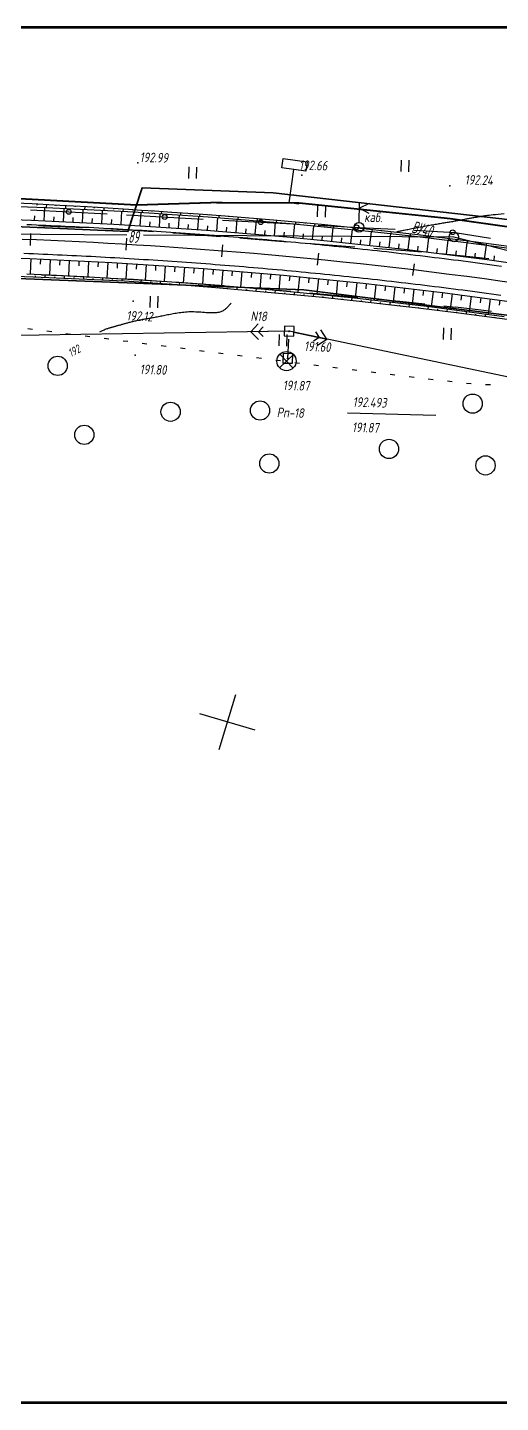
# Paper-space layout 'Лист1' of a CAD drawing. Header units: millimetres. Extents: x -631 to 409, y -3 to 286.
# Drawn here: x 114.6 to 213.1, y 0.6 to 286.5 of the extents above; entities that cross this region are included whole.
import ezdxf

# ---------------------------------------------------------------- set-up
doc = ezdxf.new("R2010")
doc.units = ezdxf.units.MM
doc.linetypes.add('CONTI', pattern=[0])
for name, color, linetype, lineweight in [('10', 1, 'Continuous', 35), ('КОПИЯ_ОСЬ_13_ОТКОСЫ', 7, 'Continuous', 30), ('КОПИЯ_ОСЬ_ГРАНИЦЫ_ПОЛОС', 7, 'Continuous', 30), ('ОСЬ_ВЕРХ_ПОКРЫТИЯ_ГРАНИЦЫ_ПОЛОС', 7, 'Continuous', 30), ('ОСЬ_ВЕРХ_ПОКРЫТИЯ_ОСЬ', 1, 'Continuous', 30)]:
    doc.layers.add(name, color=color, linetype=linetype, lineweight=lineweight)
for name, color, linetype in [('_Оформление', 7, 'Continuous'), ('_Ростелеком', 6, 'Continuous'), ('GOR_BDEFAULT', 212, 'CONTI'), ('NAD_MDEFAULT', 7, 'CONTI'), ('PI_OTDEFAULT', 172, 'CONTI'), ('PI_TTDEFAULT', 5, 'CONTI'), ('PLN_O', 7, 'CONTI'), ('SETKR', 2, 'CONTI'), ('SIT_LDEFAULT', 7, 'CONTI'), ('USLZNDEFAULT', 7, 'CONTI'), ('ZAPSKDEFAULT', 7, 'CONTI'), ('КОПИЯ_ОСЬ_ТАНГЕНСЫ', 1, 'Continuous'), ('ОСЬ_ВЕРХ_ПОКРЫТИЯ_ПИКЕТЫ', 1, 'Continuous')]:
    doc.layers.add(name, color=color, linetype=linetype)
doc.styles.add('eskd', font='isocpeur.ttf', dxfattribs={"width": 1.2, "height": 2})
doc.styles.add('SHRFT', font='isocpeui.ttf')
doc.styles.get("Standard").update_dxf_attribs({"font": 'isocpeui.ttf'})
doc.linetypes.add('Связь', pattern='A,12.5,[130,ltypeshp.shx,S=1,R=-30,X=0,Y=0.9],1,[130,ltypeshp.shx,S=1,R=-30,X=0,Y=0.9],1,[130,ltypeshp.shx,S=1,R=-30,X=0,Y=0.9],4.5', length=19)

# ---------------------------------------------------------------- blocks, each defined once
blk = doc.blocks.new('BL_333')
at = {"color": 0}
for p, q in [((0, -6), (0, 6)), ((-6, 0), (6, 0))]:
    blk.add_line(p, q, dxfattribs=at)
blk = doc.blocks.new('BL_2011')
at = {"color": 0}
for p, q in [((0, 0), (0, 2.4)), ((1.6, 0), (1.6, 2.4))]:
    blk.add_line(p, q, dxfattribs=at)
blk = doc.blocks.new('BL_2004')
at = {"color": 0}
blk.add_circle((0, 0), 2, dxfattribs=at)
blk = doc.blocks.new('BL_4017')
at = {"color": 0}
for p, q in [((0, 1), (0, 5)), ((2, 5), (0, 4)), ((0, 4), (2, 3))]:
    blk.add_line(p, q, dxfattribs=at)
blk.add_circle((0, 0), 1, dxfattribs=at)
blk = doc.blocks.new('BL_27')
at = {"color": 0}
for p, q in [((1, 1), (-1, 1)), ((-1, 1), (-1, -1)), ((1, -1), (1, 1)), ((-1, -1), (1, -1))]:
    blk.add_line(p, q, dxfattribs=at)
blk.add_circle((0, 0), 0.1, dxfattribs=at)
blk = doc.blocks.new('BL_7')
at = {"color": 0}
for p, q in [((-1.4, 1.4), (1.4, -1.4)), ((-1.4, -1.4), (1.4, 1.4))]:
    blk.add_line(p, q, dxfattribs=at)
blk.add_circle((0, 0), 2, dxfattribs=at)
blk = doc.blocks.new('BL_13')
at = {"color": 0}
for p, q in [((-2.5, 7), (-2.5, 9)), ((-2.5, 9), (2.5, 9)), ((2.5, 9), (2.5, 7)), ((0, 7), (-2.5, 7)), ((0, 0), (0, 7)), ((2.5, 7), (0, 7)), ((2, 0), (0, 0))]:
    blk.add_line(p, q, dxfattribs=at)

psp = doc.layouts.new('Лист1')

# ---------------------------------------------------------------- linework, layer by layer
at = {"layer": '10'}
for points in [[(363.15, 217.98), (270.61, 240.2), (270.61, 240.2), (165.72, 252.11), (138.5, 253.16), (135.53, 244.03), (108.75, 245.22), (85.35, 246.01), (35.89, 247.68), (-3.54, 249), (-54.06, 248.62), (-56.58, 258.29), (-92.37, 258.43), (-170.38, 249.03)], [(358.59, 198.79), (260.03, 220.95), (172.12, 231.93), (84.45, 235.37), (-3.92, 238.51), (-96.69, 237.8), (-169.26, 228.22), (-179.86, 225.38), (-179.86, 225.38), (-219.76, 204.92), (-333.48, 155.76), (-439.31, 106.41), (-511.15, 56.46), (-555.55, 25.63), (-567.6, 12.84)], [(-567.6, 12.84), (-555.55, 25.63), (-511.15, 56.46), (-439.31, 106.41), (-333.48, 155.76), (-219.76, 204.92), (-179.86, 225.38), (-179.86, 225.38), (-169.26, 228.22), (-96.69, 237.8), (-3.92, 238.51), (84.45, 235.37), (172.12, 231.93), (260.03, 220.95), (358.59, 198.79)]]:
    psp.add_lwpolyline(points, dxfattribs=at)
at = {"layer": '_Оформление', "lineweight": 70, "ltscale": 200}
psp.add_lwpolyline([(409.25, 286.47), (-630.97, 286.47), (-630.97, 0.59), (409.25, 0.59)], close=True, dxfattribs=at)
at = {"layer": '_Ростелеком', "color": 5, "linetype": 'Связь', "const_width": 0.35}
psp.add_lwpolyline([(362.62, 215.74), (359.57, 216.81), (326.08, 224.47), (287.84, 232.64), (256.85, 238.39), (230.59, 242.78), (202.55, 246.74), (170.95, 250.01), (152.88, 250.06), (137.33, 249.57), (105.95, 251.27), (73.11, 251.95), (34.78, 252.32), (-9.41, 252.38), (-55.31, 253.41), (-77.73, 256.3), (-104.02, 254.56), (-126.94, 251.99)], dxfattribs=at)
at = {"layer": 'GOR_BDEFAULT', "color": 212, "elevation": 192, "flags": 128}
for points in [[(213.86, 247.76), (213.18, 247.68), (212.56, 247.62), (212.02, 247.56), (211.54, 247.5), (211.11, 247.45), (210.72, 247.4), (210.39, 247.36), (210.1, 247.33), (209.83, 247.29), (209.6, 247.26), (209.39, 247.22), (209.19, 247.2), (209.02, 247.17), (208.85, 247.14), (208.68, 247.11), (208.51, 247.09), (208.35, 247.05), (208.17, 247.02), (208, 247), (207.82, 246.97), (207.64, 246.94), (207.46, 246.91), (207.28, 246.87), (207.09, 246.84), (206.91, 246.82), (206.72, 246.78), (206.53, 246.74), (206.35, 246.71), (206.15, 246.68), (205.96, 246.64), (205.76, 246.6), (205.56, 246.57), (205.36, 246.52), (205.16, 246.49), (204.96, 246.45), (204.75, 246.41), (204.56, 246.38), (204.34, 246.34), (204.13, 246.3), (203.92, 246.25), (203.72, 246.22), (203.5, 246.18), (203.29, 246.14), (203.06, 246.1), (202.84, 246.06), (202.62, 246.03), (202.39, 245.99), (202.17, 245.95), (201.94, 245.91), (201.71, 245.87), (201.47, 245.84), (201.24, 245.79), (201, 245.76), (200.75, 245.72), (200.51, 245.68), (200.25, 245.64), (200, 245.59), (199.74, 245.55), (199.47, 245.5), (199.21, 245.46), (198.93, 245.4), (198.66, 245.36), (198.37, 245.31), (198.1, 245.26), (197.81, 245.21), (197.52, 245.16), (197.22, 245.1), (196.94, 245.05), (196.65, 244.99), (196.35, 244.94), (196.06, 244.88), (195.77, 244.82), (195.48, 244.77), (195.19, 244.71), (194.9, 244.66), (194.62, 244.6), (194.34, 244.55), (194.07, 244.49), (193.79, 244.44), (193.54, 244.39), (193.27, 244.33), (193.03, 244.28), (192.79, 244.24), (192.56, 244.19), (192.35, 244.15), (192.15, 244.11), (191.96, 244.07), (191.79, 244.04), (191.63, 244), (191.48, 243.97)], [(157.02, 229.18), (156.99, 229.15), (156.96, 229.12), (156.93, 229.09), (156.89, 229.04), (156.86, 229), (156.81, 228.95), (156.77, 228.89), (156.72, 228.85), (156.66, 228.78), (156.61, 228.72), (156.55, 228.65), (156.47, 228.57), (156.4, 228.5), (156.33, 228.42), (156.25, 228.34), (156.17, 228.25), (156.06, 228.15), (155.97, 228.06), (155.86, 227.96), (155.75, 227.87), (155.63, 227.77), (155.49, 227.68), (155.35, 227.6), (155.19, 227.51), (155.02, 227.43), (154.83, 227.35), (154.64, 227.28), (154.42, 227.23), (154.19, 227.19), (153.94, 227.16), (153.67, 227.13), (153.4, 227.12), (153.1, 227.12), (152.79, 227.13), (152.47, 227.14), (152.13, 227.16), (151.78, 227.18), (151.43, 227.21), (151.07, 227.23), (150.71, 227.26), (150.35, 227.28), (149.98, 227.31), (149.62, 227.32), (149.26, 227.33), (148.89, 227.34), (148.54, 227.34), (148.19, 227.33), (147.84, 227.31), (147.51, 227.28), (147.17, 227.25), (146.84, 227.22), (146.52, 227.17), (146.19, 227.13), (145.87, 227.08), (145.57, 227.02), (145.26, 226.98), (144.95, 226.93), (144.65, 226.87), (144.36, 226.81), (144.06, 226.75), (143.78, 226.7), (143.5, 226.64), (143.21, 226.59), (142.94, 226.53), (142.67, 226.48), (142.39, 226.43), (142.13, 226.38), (141.87, 226.33), (141.61, 226.28), (141.35, 226.23), (141.1, 226.18), (140.86, 226.14), (140.61, 226.1), (140.36, 226.05), (140.13, 226), (139.89, 225.97), (139.66, 225.93), (139.43, 225.89), (139.19, 225.84), (138.97, 225.81), (138.75, 225.77), (138.53, 225.73), (138.32, 225.69), (138.1, 225.65), (137.89, 225.61), (137.68, 225.57), (137.48, 225.53), (137.28, 225.48), (137.08, 225.45), (136.88, 225.41), (136.69, 225.36), (136.5, 225.31), (136.31, 225.27), (136.13, 225.22), (135.95, 225.17), (135.77, 225.13), (135.59, 225.08), (135.41, 225.03), (135.24, 224.99), (135.07, 224.94), (134.9, 224.89), (134.74, 224.84), (134.58, 224.8), (134.42, 224.75), (134.26, 224.7), (134.11, 224.67), (133.96, 224.62), (133.81, 224.58), (133.66, 224.54), (133.51, 224.49), (133.38, 224.46), (133.23, 224.42), (133.09, 224.38), (132.95, 224.34), (132.82, 224.3), (132.68, 224.27), (132.56, 224.23), (132.43, 224.2), (132.3, 224.16), (132.17, 224.13), (132.06, 224.1), (131.93, 224.06), (131.81, 224.03), (131.68, 223.99), (131.54, 223.95), (131.41, 223.91), (131.27, 223.85), (131.11, 223.8), (130.95, 223.73), (130.77, 223.66), (130.58, 223.57), (130.36, 223.48), (130.14, 223.38), (129.9, 223.26), (129.63, 223.12)]]:
    psp.add_lwpolyline(points, dxfattribs=at)
at = {"layer": 'NAD_MDEFAULT', "color": 0}
psp.add_line((181.25, 206.35), (199.62, 205.84), dxfattribs=at)
at = {"layer": 'PI_TTDEFAULT', "color": 5}
for p in [(137.59, 258.32, 192.99), (171.7, 255.75, 192.66), (202.51, 253.55, 192.24), (136.62, 229.55, 192.12), (169.07, 223.33, 191.6), (137.05, 218.38, 191.8), (168.52, 217.11, 191.87)]:
    psp.add_point(p, dxfattribs=at)
at = {"layer": 'PLN_O'}
for p, q in [((115.22, 248.57), (131.2, 247.71)), ((135.19, 247.51), (151.17, 246.65)), ((155.17, 246.43), (171.15, 245.57)), ((175.13, 245.37), (183.6, 244.91)), ((183.61, 244.92), (191.12, 244.53)), ((195.12, 244.33), (203.66, 243.88)), ((203.65, 243.87), (211, 242.66))]:
    psp.add_line(p, q, dxfattribs=at)
for centre in [(123.21, 248.14), (143.18, 247.08), (163.16, 246), (183.12, 244.94), (203.11, 243.91)]:
    psp.add_circle(centre, 0.5, dxfattribs=at)
at = {"layer": 'SIT_LDEFAULT', "color": 7}
for p, q in [((117.81, 245.17), (116.88, 245.21)), ((122.54, 244.97), (117.81, 245.17)), ((126.88, 244.79), (122.54, 244.98)), ((132.05, 244.54), (130.87, 244.6)), ((136.73, 244.27), (132.05, 244.54)), ((140.86, 244), (136.73, 244.27)), ((146.27, 243.62), (144.84, 243.73)), ((151.2, 243.26), (146.28, 243.63)), ((154.81, 242.97), (151.2, 243.25)), ((161.2, 242.46), (158.81, 242.65)), ((166.21, 242.07), (161.2, 242.46)), ((168.78, 241.86), (166.21, 242.07)), ((176.29, 241.27), (172.76, 241.54)), ((181.78, 240.87), (176.29, 241.27)), ((182.72, 240.8), (181.78, 240.87)), ((187.48, 240.46), (186.72, 240.51)), ((193.29, 240.01), (187.48, 240.46)), ((196.7, 239.73), (193.29, 240.01)), ((204.69, 239.02), (200.67, 239.4)), ((210.03, 238.47), (204.69, 239.02)), ((210.63, 238.38), (210.03, 238.46)), ((117.54, 235.07), (121.73, 234.9)), ((121.73, 234.89), (126.81, 234.65)), ((126.81, 234.65), (127.53, 234.61)), ((131.52, 234.4), (131.82, 234.38)), ((131.83, 234.39), (136.66, 234.12)), ((136.66, 234.12), (141.38, 233.82)), ((141.38, 233.82), (141.5, 233.82)), ((145.48, 233.55), (146.1, 233.51)), ((146.1, 233.5), (150.81, 233.16)), ((150.81, 233.16), (155.46, 232.81)), ((159.44, 232.48), (160.22, 232.41)), ((160.23, 232.42), (164.94, 232.03)), ((164.94, 232.03), (169.41, 231.64)), ((173.39, 231.29), (174.68, 231.17)), ((174.68, 231.17), (180.22, 230.68)), ((180.22, 230.67), (183.36, 230.38)), ((187.35, 230.01), (192.08, 229.56)), ((192.08, 229.56), (197.29, 229.04)), ((201.28, 228.61), (203.71, 228.36)), ((203.71, 228.37), (208.96, 227.79)), ((208.96, 227.79), (211.22, 227.52)), ((169.07, 223.33), (103.44, 222.28)), ((114.69, 223.89), (115.68, 223.76)), ((118.65, 223.38), (119.65, 223.25)), ((162.65, 224.83), (161.07, 223.2)), ((168.07, 223.31), (161.07, 223.2)), ((161.07, 223.2), (162.7, 221.63)), ((162.67, 223.23), (163.65, 224.24)), ((163.68, 222.24), (162.67, 223.23)), ((240.85, 208.35), (169.07, 223.33)), ((170.05, 223.12), (176.9, 221.7)), ((174.56, 223.21), (175.34, 222.03)), ((176.9, 221.7), (175.66, 223.59)), ((122.62, 222.87), (123.61, 222.74)), ((126.59, 222.37), (127.58, 222.24)), ((130.56, 221.86), (131.55, 221.73)), ((134.52, 221.36), (135.51, 221.23)), ((138.49, 220.85), (139.48, 220.72)), ((142.46, 220.35), (143.46, 220.22)), ((168.8, 217.68), (168.98, 221.68)), ((168.8, 217.68), (168.98, 221.68)), ((175.34, 222.03), (174.15, 221.25)), ((175.01, 220.46), (176.9, 221.7)), ((146.43, 219.85), (147.43, 219.72)), ((150.4, 219.34), (151.4, 219.21)), ((154.37, 218.84), (155.36, 218.71)), ((158.34, 218.34), (159.33, 218.21)), ((162.3, 217.83), (163.29, 217.71)), ((166.27, 217.34), (167.27, 217.21)), ((170.23, 216.84), (171.23, 216.71)), ((174.21, 216.34), (175.2, 216.21)), ((178.17, 215.85), (179.17, 215.72)), ((182.16, 215.36), (183.16, 215.24)), ((186.13, 214.88), (187.12, 214.76)), ((190.09, 214.4), (191.09, 214.28)), ((194.07, 213.91), (195.07, 213.79)), ((198.04, 213.43), (199.03, 213.32)), ((202.01, 212.99), (203, 212.88)), ((205.99, 212.54), (206.98, 212.43)), ((209.97, 212.26), (210.97, 212.22))]:
    psp.add_line(p, q, dxfattribs=at)
at = {"layer": 'КОПИЯ_ОСЬ_13_ОТКОСЫ'}
for points in [[(106.97, 250.23), (115.58, 249.87), (121.32, 249.56), (127.06, 249.23), (135.67, 248.67), (138.35, 248.51), (141.03, 248.35), (144.64, 248.11), (150.2, 247.73), (155.77, 247.32), (165.81, 246.49), (175.84, 245.57), (185.86, 244.54), (195.87, 243.41), (205.87, 242.2), (215.86, 240.89)], [(108.85, 249.4), (118.42, 249.03), (124.16, 248.77), (129.9, 248.49), (135.45, 248.19), (141, 247.86), (143.68, 247.69), (152.21, 247.11), (160.74, 246.45), (169.26, 245.72), (177.78, 244.92), (186.29, 244.05), (195.82, 242.99), (205.34, 241.83), (214.85, 240.59)], [(108.85, 249.4), (118.42, 249.03), (124.16, 248.77), (129.9, 248.49), (135.45, 248.19), (141, 247.86), (143.68, 247.69), (152.21, 247.11), (160.74, 246.45), (169.26, 245.72), (177.78, 244.92), (186.29, 244.05), (195.82, 242.99), (205.34, 241.83), (214.85, 240.59)], [(116.54, 249.82), (116.53, 249.57)], [(118.11, 246.3), (118.23, 249.03)], [(118.54, 249.71), (118.5, 249.02)], [(120.54, 249.6), (120.52, 249.37)], [(122.11, 246.12), (122.23, 248.86)], [(122.53, 249.49), (122.5, 248.85)], [(124.53, 249.38), (124.52, 249.16)], [(126.53, 249.26), (126.49, 248.66)], [(128.52, 249.13), (128.51, 248.93)], [(130.52, 249), (130.48, 248.46)], [(132.51, 248.87), (132.5, 248.69)], [(134.51, 248.75), (134.48, 248.24)], [(109.71, 246.65), (115.44, 246.42), (121.16, 246.17), (126.89, 245.89), (132.61, 245.58), (138.06, 245.26), (143.49, 244.92), (151.87, 244.32), (160.24, 243.66), (168.6, 242.93), (176.96, 242.13), (185.31, 241.25), (193.66, 240.31), (201.99, 239.3), (210.32, 238.22), (218.64, 237.07)], [(116.11, 246.39), (116.15, 247.3)], [(120.11, 246.22), (120.15, 247.13)], [(124.1, 246.03), (124.15, 246.94)], [(126.1, 245.93), (126.24, 248.67)], [(128.1, 245.83), (128.15, 246.74)], [(130.1, 245.72), (130.24, 248.47)], [(132.09, 245.61), (132.14, 246.53)], [(134.09, 245.5), (134.25, 248.26)], [(136.09, 245.38), (136.14, 246.3)], [(136.51, 248.62), (136.5, 248.45)], [(138.08, 245.26), (138.25, 248.03)], [(138.5, 248.5), (138.47, 248.01)], [(140.08, 245.14), (140.14, 246.06)], [(140.5, 248.38), (140.49, 248.21)], [(142.07, 245.01), (142.25, 247.78)], [(142.49, 248.25), (142.46, 247.77)], [(144.49, 248.12), (144.48, 247.96)], [(146.07, 244.74), (146.26, 247.52)], [(146.49, 247.99), (146.45, 247.51)], [(148.48, 247.85), (148.47, 247.69)], [(150.06, 244.46), (150.26, 247.25)], [(150.48, 247.71), (150.44, 247.23)], [(152.47, 247.57), (152.46, 247.41)], [(154.04, 244.16), (154.26, 246.95)], [(154.47, 247.42), (154.43, 246.94)], [(156.46, 247.27), (156.45, 247.11)], [(158.03, 243.84), (158.26, 246.65)], [(158.45, 247.11), (158.42, 246.64)], [(160.45, 246.95), (160.43, 246.79)], [(162.02, 243.51), (162.26, 246.33)], [(162.44, 246.78), (162.4, 246.31)], [(164.43, 246.61), (164.42, 246.46)], [(166, 243.16), (166.25, 245.99)], [(166.43, 246.44), (166.38, 245.98)], [(168.42, 246.26), (168.4, 246.11)], [(170.41, 246.08), (170.37, 245.62)], [(172.4, 245.89), (172.39, 245.74)], [(144.07, 244.88), (144.13, 245.8)], [(148.06, 244.6), (148.13, 245.53)], [(152.05, 244.31), (152.12, 245.24)], [(156.04, 244), (156.11, 244.93)], [(160.03, 243.68), (160.1, 244.61)], [(164.01, 243.34), (164.09, 244.28)], [(167.99, 242.98), (168.08, 243.93)], [(169.99, 242.8), (170.25, 245.63)], [(171.98, 242.61), (172.07, 243.56)], [(173.97, 242.42), (174.24, 245.26)], [(174.39, 245.71), (174.35, 245.25)], [(175.96, 242.23), (176.05, 243.17)], [(176.38, 245.51), (176.37, 245.36)], [(177.95, 242.03), (178.24, 244.88)], [(178.37, 245.31), (178.33, 244.87)], [(180.36, 245.11), (180.35, 244.97)], [(181.93, 241.62), (182.23, 244.48)], [(182.35, 244.91), (182.31, 244.47)], [(184.34, 244.7), (184.33, 244.55)], [(185.9, 241.19), (186.22, 244.06)], [(186.33, 244.49), (186.28, 244.05)], [(188.32, 244.27), (188.3, 244.13)], [(189.88, 240.75), (190.21, 243.63)], [(190.31, 244.05), (190.26, 243.62)], [(192.29, 243.83), (192.28, 243.68)], [(193.85, 240.29), (194.19, 243.18)], [(194.28, 243.6), (194.23, 243.17)], [(196.27, 243.37), (196.25, 243.23)], [(198.25, 243.13), (198.2, 242.71)], [(179.94, 241.82), (180.04, 242.77)], [(183.92, 241.4), (184.02, 242.36)], [(187.89, 240.97), (188, 241.93)], [(191.87, 240.52), (191.98, 241.48)], [(195.84, 240.05), (195.95, 241.02)], [(197.83, 239.81), (198.18, 242.71)], [(199.81, 239.57), (199.93, 240.54)], [(200.24, 242.9), (200.22, 242.75)], [(201.8, 239.32), (202.16, 242.23)], [(202.22, 242.65), (202.17, 242.23)], [(204.21, 242.41), (204.19, 242.27)], [(205.76, 238.82), (206.14, 241.73)], [(206.19, 242.16), (206.14, 241.73)], [(208.18, 241.91), (208.16, 241.76)], [(209.73, 238.3), (210.12, 241.22)], [(210.16, 241.65), (210.11, 241.22)], [(212.14, 241.39), (212.13, 241.25)], [(109.41, 238.65), (115.1, 238.43), (120.79, 238.18), (126.48, 237.9), (132.17, 237.59), (137.57, 237.28), (142.96, 236.93), (151.27, 236.35), (159.58, 235.69), (167.87, 234.96), (176.17, 234.17), (184.45, 233.3), (192.73, 232.37), (201, 231.36), (209.26, 230.29), (217.51, 229.15)], [(115.33, 238.42), (115.2, 235.23)], [(117.33, 238.33), (117.28, 237.27)], [(119.33, 238.24), (119.18, 235.05)], [(121.33, 238.15), (121.28, 237.09)], [(123.32, 238.06), (123.17, 234.86)], [(125.32, 237.96), (125.27, 236.89)], [(127.32, 237.86), (127.15, 234.66)], [(129.32, 237.75), (129.26, 236.68)], [(131.31, 237.64), (131.14, 234.44)], [(133.31, 237.53), (133.25, 236.46)], [(135.31, 237.41), (135.12, 234.21)], [(137.3, 237.29), (137.24, 236.22)], [(203.78, 239.07), (203.9, 240.04)], [(207.75, 238.56), (207.87, 239.53)], [(211.71, 238.03), (211.84, 239)], [(106.43, 234.97), (115.89, 234.64), (125.35, 234.25), (134.79, 233.77), (142.72, 233.25), (148.65, 232.81), (154.59, 232.33), (163.06, 231.62), (171.53, 230.83), (175.29, 230.46), (183.75, 229.59), (192.21, 228.64), (195.96, 228.2), (204.4, 227.15), (212.83, 226.04), (216.58, 225.53)], [(114.49, 235.26), (120.64, 234.98), (126.32, 234.7), (131.99, 234.39), (137.83, 234.04), (143.66, 233.66), (151.48, 233.1), (159.3, 232.47), (167.11, 231.79), (174.91, 231.05), (182.71, 230.24), (190.5, 229.37), (198.29, 228.44), (206.07, 227.45), (213.84, 226.4)], [(114.49, 235.26), (120.64, 234.98), (126.32, 234.7), (131.99, 234.39), (137.83, 234.04), (143.66, 233.66), (151.48, 233.1), (159.3, 232.47), (167.11, 231.79), (174.91, 231.05), (182.71, 230.24), (190.5, 229.37), (198.29, 228.44), (206.07, 227.45), (213.84, 226.4)], [(116.32, 234.63), (116.32, 234.81)], [(118.31, 234.55), (118.34, 235.09)], [(120.31, 234.47), (120.32, 234.65)], [(122.31, 234.38), (122.33, 234.9)], [(124.31, 234.29), (124.32, 234.47)], [(126.31, 234.2), (126.33, 234.7)], [(130.3, 234), (130.33, 234.48)], [(139.3, 237.17), (139.1, 233.96)], [(141.29, 237.04), (141.23, 235.97)], [(143.29, 236.91), (143.08, 233.7)], [(145.29, 236.78), (145.21, 235.7)], [(147.28, 236.64), (147.05, 233.42)], [(149.28, 236.49), (149.2, 235.42)], [(151.27, 236.35), (151.03, 233.13)], [(153.26, 236.19), (153.18, 235.12)], [(155.26, 236.04), (155, 232.82)], [(157.25, 235.88), (157.17, 234.81)], [(159.25, 235.72), (158.98, 232.5)], [(161.24, 235.55), (161.15, 234.48)], [(163.23, 235.38), (162.95, 232.16)], [(165.22, 235.2), (165.13, 234.13)], [(167.22, 235.02), (166.92, 231.81)], [(169.21, 234.84), (169.11, 233.77)], [(171.2, 234.65), (170.89, 231.44)], [(173.19, 234.46), (173.08, 233.39)], [(128.3, 234.1), (128.31, 234.27)], [(132.3, 233.9), (132.31, 234.06)], [(134.3, 233.8), (134.32, 234.25)], [(136.29, 233.68), (136.3, 233.83)], [(138.29, 233.54), (138.32, 234.01)], [(140.28, 233.41), (140.29, 233.57)], [(142.28, 233.28), (142.31, 233.75)], [(144.27, 233.14), (144.29, 233.29)], [(146.27, 232.99), (146.31, 233.47)], [(148.26, 232.84), (148.28, 233)], [(150.26, 232.68), (150.3, 233.19)], [(152.25, 232.53), (152.26, 232.69)], [(154.24, 232.36), (154.29, 232.88)], [(156.24, 232.2), (156.25, 232.37)], [(158.23, 232.04), (158.27, 232.56)], [(160.22, 231.87), (160.24, 232.04)], [(162.22, 231.7), (162.26, 232.22)], [(164.21, 231.52), (164.22, 231.69)], [(166.2, 231.34), (166.25, 231.87)], [(175.18, 234.26), (174.86, 231.05)], [(177.17, 234.06), (177.06, 232.99)], [(179.16, 233.86), (178.83, 230.65)], [(181.15, 233.65), (181.04, 232.58)], [(183.14, 233.44), (182.79, 230.23)], [(185.13, 233.23), (185.01, 232.16)], [(187.11, 233.01), (186.76, 229.8)], [(189.1, 232.78), (188.98, 231.71)], [(191.09, 232.56), (190.72, 229.35)], [(193.07, 232.33), (192.95, 231.26)], [(195.06, 232.09), (194.68, 228.88)], [(197.05, 231.85), (196.92, 230.78)], [(199.03, 231.61), (198.63, 228.4)], [(168.19, 231.15), (168.21, 231.33)], [(170.18, 230.96), (170.23, 231.5)], [(172.17, 230.77), (172.19, 230.95)], [(174.16, 230.57), (174.22, 231.12)], [(176.15, 230.38), (176.17, 230.56)], [(178.14, 230.18), (178.2, 230.71)], [(180.13, 229.97), (180.15, 230.15)], [(182.12, 229.76), (182.18, 230.3)], [(184.11, 229.55), (184.13, 229.73)], [(186.1, 229.33), (186.16, 229.86)], [(188.09, 229.11), (188.11, 229.29)], [(190.07, 228.88), (190.14, 229.41)], [(192.06, 228.66), (192.08, 228.83)], [(194.05, 228.42), (194.11, 228.95)], [(201.02, 231.36), (200.88, 230.29)], [(203, 231.11), (202.59, 227.9)], [(204.98, 230.85), (204.84, 229.78)], [(206.97, 230.59), (206.54, 227.39)], [(208.95, 230.33), (208.81, 229.26)], [(210.93, 230.06), (210.5, 226.86)], [(212.91, 229.79), (212.77, 228.72)], [(196.03, 228.19), (196.06, 228.36)], [(198.02, 227.95), (198.08, 228.47)], [(200.01, 227.71), (200.03, 227.88)], [(201.99, 227.46), (202.05, 227.97)], [(203.97, 227.21), (204, 227.38)], [(205.96, 226.95), (206.02, 227.46)], [(207.94, 226.7), (207.96, 226.86)], [(209.92, 226.43), (209.99, 226.93)], [(211.91, 226.17), (211.93, 226.33)]]:
    psp.add_lwpolyline(points, dxfattribs=at)
at = {"layer": 'КОПИЯ_ОСЬ_ГРАНИЦЫ_ПОЛОС'}
psp.add_lwpolyline([(213.25, 236.81), (212.26, 236.95), (211.26, 237.08), (210.27, 237.22), (209.28, 237.35), (208.28, 237.48), (207.29, 237.61), (206.3, 237.74), (205.3, 237.87), (204.31, 238), (203.31, 238.12), (202.32, 238.25), (201.32, 238.38), (200.33, 238.5), (199.34, 238.62), (198.34, 238.74), (197.35, 238.87), (196.35, 238.99), (195.36, 239.1), (194.36, 239.22), (193.36, 239.34), (192.37, 239.45), (191.37, 239.57), (190.38, 239.68), (189.38, 239.8), (188.39, 239.91), (187.39, 240.02), (186.39, 240.13), (185.4, 240.24), (184.4, 240.35), (183.4, 240.45), (182.41, 240.56), (181.41, 240.66), (180.41, 240.77), (179.42, 240.87), (178.42, 240.97), (177.42, 241.07), (176.43, 241.17), (175.43, 241.27), (174.43, 241.37), (173.43, 241.47), (172.44, 241.56), (171.44, 241.66), (170.44, 241.75), (169.44, 241.85), (168.44, 241.94), (167.45, 242.03), (166.45, 242.12), (165.45, 242.21), (164.45, 242.3), (163.45, 242.38), (162.45, 242.47), (161.46, 242.56), (160.46, 242.64), (159.46, 242.72), (158.46, 242.8), (157.46, 242.89), (156.46, 242.97), (155.46, 243.04), (154.46, 243.12), (153.46, 243.2), (152.46, 243.28), (151.47, 243.35), (150.47, 243.42), (149.47, 243.5), (148.47, 243.57), (147.47, 243.64), (146.47, 243.71), (145.47, 243.78), (144.47, 243.85), (143.47, 243.92), (142.47, 243.98), (141.47, 244.05), (140.47, 244.11), (139.47, 244.17), (138.47, 244.24), (137.47, 244.3), (136.47, 244.36), (135.47, 244.42), (134.47, 244.48), (133.47, 244.53), (132.46, 244.59), (131.46, 244.64), (130.46, 244.7), (129.46, 244.75), (128.46, 244.81), (127.46, 244.86), (126.46, 244.91), (125.46, 244.96), (124.46, 245.01), (123.46, 245.06), (122.46, 245.11), (121.46, 245.15), (120.46, 245.2), (119.46, 245.24), (118.46, 245.29), (117.46, 245.33), (116.46, 245.38), (115.46, 245.42), (114.45, 245.46)], dxfattribs=at)
at = {"layer": 'КОПИЯ_ОСЬ_ТАНГЕНСЫ'}
for p, q in [((-61.68, 244.64), (135.32, 243.38)), ((138.74, 243.35), (203.35, 242.94)), ((203.35, 242.94), (359.78, 203.78))]:
    psp.add_line(p, q, dxfattribs=at)
psp.add_circle((203.35, 242.94), 1, dxfattribs=at)
at = {"layer": 'ОСЬ_ВЕРХ_ПОКРЫТИЯ_ГРАНИЦЫ_ПОЛОС'}
for points in [[(109.71, 246.65), (115.44, 246.42), (121.16, 246.17), (126.89, 245.89), (132.61, 245.58), (138.06, 245.26), (143.49, 244.92), (151.87, 244.32), (160.24, 243.66), (168.6, 242.93), (176.96, 242.13), (185.31, 241.25), (193.66, 240.31), (201.99, 239.3), (210.32, 238.22), (218.64, 237.07)], [(109.41, 238.65), (115.1, 238.43), (120.79, 238.18), (126.48, 237.9), (132.17, 237.59), (137.57, 237.28), (142.96, 236.93), (151.27, 236.35), (159.58, 235.69), (167.87, 234.96), (176.17, 234.17), (184.45, 233.3), (192.73, 232.37), (201, 231.36), (209.26, 230.29), (217.51, 229.15)], [(213.14, 230.77), (212.15, 230.91), (211.16, 231.04), (210.18, 231.17), (209.19, 231.31), (208.2, 231.44), (207.21, 231.57), (206.22, 231.7), (205.24, 231.83), (204.25, 231.96), (203.26, 232.08), (202.27, 232.21), (201.28, 232.33), (200.29, 232.46), (199.3, 232.58), (198.31, 232.7), (197.33, 232.82), (196.34, 232.94), (195.35, 233.06), (194.36, 233.18), (193.37, 233.3), (192.38, 233.41), (191.39, 233.53), (190.4, 233.64), (189.41, 233.76), (188.42, 233.87), (187.43, 233.98), (186.44, 234.09), (185.45, 234.2), (184.46, 234.31), (183.46, 234.41), (182.47, 234.52), (181.48, 234.62), (180.49, 234.73), (179.5, 234.83), (178.51, 234.93), (177.52, 235.03), (176.53, 235.13), (175.53, 235.23), (174.54, 235.33), (173.55, 235.43), (172.56, 235.53), (171.57, 235.62), (170.57, 235.71), (169.58, 235.81), (168.59, 235.9), (167.6, 235.99), (166.61, 236.08), (165.61, 236.17), (164.62, 236.26), (163.63, 236.35), (162.63, 236.43), (161.64, 236.52), (160.65, 236.6), (159.66, 236.69), (158.66, 236.77), (157.67, 236.85), (156.68, 236.93), (155.68, 237.01), (154.69, 237.09), (153.7, 237.16), (152.7, 237.24), (151.71, 237.32), (150.71, 237.39), (149.72, 237.46), (148.73, 237.54), (147.73, 237.61), (146.74, 237.68), (145.74, 237.75), (144.75, 237.82), (143.76, 237.88), (142.76, 237.95), (141.77, 238.01), (140.77, 238.08), (139.78, 238.14), (138.78, 238.2), (137.79, 238.27), (136.79, 238.33), (135.8, 238.39), (134.8, 238.45), (133.81, 238.5), (132.81, 238.56), (131.82, 238.62), (130.82, 238.67), (129.83, 238.73), (128.83, 238.78), (127.84, 238.83), (126.84, 238.88), (125.85, 238.93), (124.85, 238.98), (123.85, 239.03), (122.86, 239.08), (121.86, 239.13), (120.87, 239.17), (119.87, 239.22), (118.87, 239.26), (117.88, 239.31), (116.88, 239.35), (115.88, 239.39), (114.89, 239.44), (113.89, 239.48)]]:
    psp.add_lwpolyline(points, dxfattribs=at)
at = {"layer": 'ОСЬ_ВЕРХ_ПОКРЫТИЯ_ОСЬ'}
psp.add_lwpolyline([(113.5, 242.5), (116.48, 242.37), (119.45, 242.24), (122.42, 242.1), (125.39, 241.96), (128.36, 241.81), (131.34, 241.65), (134.31, 241.48), (137.28, 241.3), (140.25, 241.12), (143.21, 240.93), (143.21, 240.93, -0.029731), (261.1, 226.01)], format="xyb", dxfattribs=at)
at = {"layer": 'ОСЬ_ВЕРХ_ПОКРЫТИЯ_ПИКЕТЫ'}
for p, q in [((115.22, 241.17), (115.32, 243.67)), ((135.17, 240.18), (135.32, 242.67)), ((135.17, 240.18), (135.32, 242.67)), ((155.1, 238.81), (155.29, 241.3)), ((174.99, 237.05), (175.24, 239.53)), ((194.85, 234.88), (195.15, 237.37))]:
    psp.add_line(p, q, dxfattribs=at)

# ---------------------------------------------------------------- block references
at = {"layer": '_Ростелеком', "color": 5, "rotation": 352.0690330575086}
psp.add_blockref('BL_13', (169.09, 250.01), dxfattribs=at)
at = {"layer": 'SETKR', "color": 82, "rotation": 73.41206077923891}
psp.add_blockref('BL_333', (156.25, 142.08), dxfattribs=at)
at = {"layer": 'USLZNDEFAULT', "color": 7, "rotation": 358.4120607792389}
for name, p in [('BL_4017', (183.61, 244.92)), ('BL_27', (169.07, 223.33)), ('BL_7', (168.52, 217.11)), ('BL_27', (168.8, 217.68))]:
    psp.add_blockref(name, p, dxfattribs=at)
at = {"layer": 'ZAPSKDEFAULT', "color": 7, "rotation": 358.4120607792389}
for name, p in [('BL_2011', (148.18, 255.09)), ('BL_2011', (192.42, 256.51)), ('BL_2011', (175.01, 247.09)), ('BL_2011', (140.18, 228.25)), ('BL_2011', (201.22, 221.6)), ('BL_2011', (167.02, 220.26)), ('BL_2004', (120.9, 216.13)), ('BL_2004', (163.02, 206.84)), ('BL_2004', (207.27, 208.27)), ('BL_2004', (144.4, 206.58)), ('BL_2004', (126.44, 201.78)), ('BL_2004', (189.85, 198.85)), ('BL_2004', (164.94, 195.83)), ('BL_2004', (209.94, 195.43))]:
    psp.add_blockref(name, p, dxfattribs=at)

# ---------------------------------------------------------------- texts
at = {"layer": 'GOR_BDEFAULT', "color": 212, "style": 'SHRFT', "width": 0.75}
psp.add_text('192', height=1.722, rotation=28.5323, dxfattribs=at).set_placement((123.65, 217.88, 192))
at = {"layer": 'NAD_MDEFAULT', "color": 7, "style": 'eskd', "oblique": 10, "width": 0.8}
for s, rotation, p in [('каб.', 358.4121, (184.7, 246.07)), ('N18', 358.1429, (161.03, 225.5)), (' 192.493', 358.4121, (181.29, 207.66)), (' Рп-18', 358.4121, (165.47, 205.48)), (' 191.87', 358.4121, (181.15, 202.41))]:
    psp.add_text(s, height=2, rotation=rotation, dxfattribs=at).set_placement(p)
at = {"layer": 'PI_OTDEFAULT', "color": 172, "style": 'eskd', "oblique": 10, "width": 0.8}
for s, rotation, p in [('192.99', 358.4121, (137.98, 258.52)), ('192.66', 358.4121, (171.15, 256.89)), ('192.24', 358.4121, (205.62, 253.84)), ('192.12', 357.4121, (135.2, 225.59)), ('191.60', 357.4121, (172.18, 219.25)), ('191.80', 358.4121, (137.98, 214.42)), ('191.87', 358.4121, (167.75, 211.1))]:
    psp.add_text(s, height=2, rotation=rotation, dxfattribs=at).set_placement(p)
at = {"layer": 'КОПИЯ_ОСЬ_ТАНГЕНСЫ', "width": 0.6}
psp.add_text('ВУ40', height=2.5, rotation=345.945, dxfattribs=at).set_placement((194.44, 243.88))
at = {"layer": 'ОСЬ_ВЕРХ_ПОКРЫТИЯ_ПИКЕТЫ', "width": 0.6}
psp.add_text('89', height=2.5, rotation=356.6364, dxfattribs=at).set_placement((135.57, 241.76))

doc.saveas('drawing.dxf')
